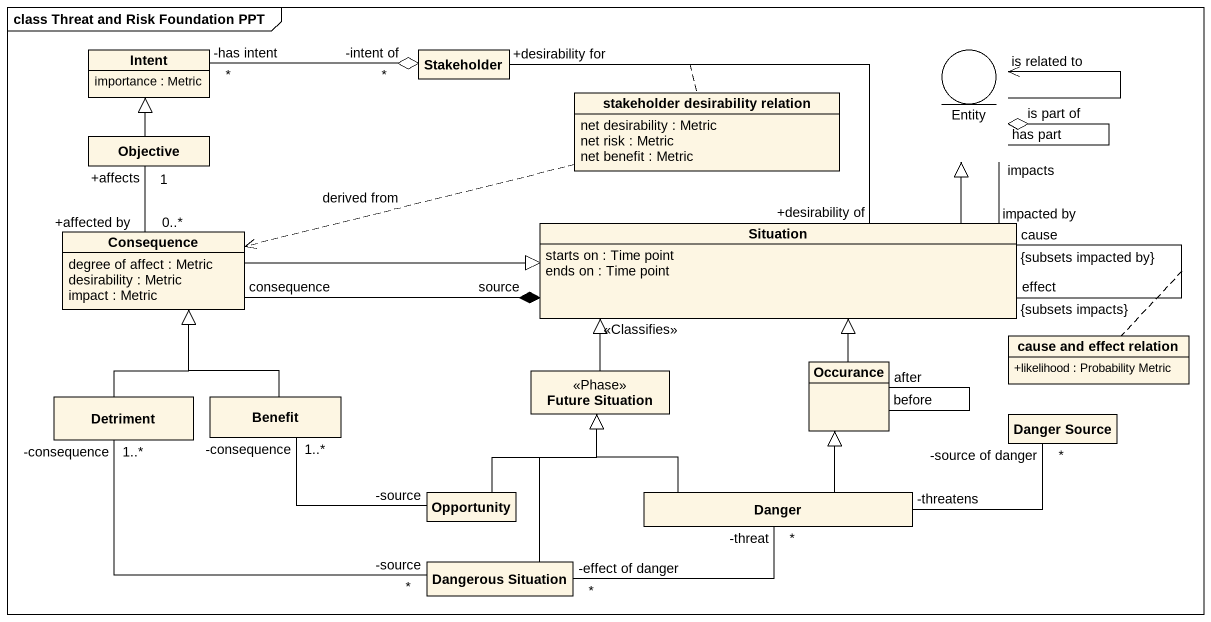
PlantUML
@startuml
mainframe class Threat and Risk Foundation PPT
allowmixing
hide circle
hide empty members
skinparam classAttributeIconSize 0
class Intent {
  importance : Metric
}
class Stakeholder
entity "Entity" as Entity_
class Objective
class "stakeholder desirability relation" as stakeholder_desirability {
  net desirability : Metric
  net risk : Metric
  net benefit : Metric
}
class Consequence {
  degree of affect : Metric
  desirability : Metric
  impact : Metric
}
class Situation {
  starts on : Time point
  ends on : Time point
}
class "cause and effect relation" as cause_and_effect_relation {
  +likelihood : Probability Metric
}
class Detriment
class Benefit
class "Future Situation" as Future_Situation <<Phase>>
class Occurance
class "Danger Source" as Danger_Source
class Opportunity
class Danger
class "Dangerous Situation" as Dangerous_Situation
Stakeholder "-intent of\n*" o-left- "-has intent\n*" Intent
Stakeholder "+desirability for" -- "+desirability of" Situation
(Stakeholder, Situation) .. stakeholder_desirability
Entity_ --> "is related to" Entity_
Entity_ "is part of" o-- "has part" Entity_
Objective -up-|> Intent
stakeholder_desirability .left.> Consequence : derived from
Consequence "+affected by\n0..*" -up- "+affects\n1" Objective
Consequence -right-|> Situation
Situation "impacted by" -up- "impacts" Entity_
Situation -up-|> Entity_
Situation "source" *-left- "consequence" Consequence
Situation "effect\n{subsets impacts}" -- "cause\n{subsets impacted by}" Situation
(Situation, Situation) .. cause_and_effect_relation
Detriment -up-|> Consequence
Benefit -up-|> Consequence
Future_Situation -up-|> Situation : <<Classifies>>
Occurance -up-|> Situation
Occurance "before" -- "after" Occurance
Opportunity "-source" -left- "-consequence\n1..*" Benefit
Opportunity -up-|> Future_Situation
Danger -up-|> Future_Situation
Danger -up-|> Occurance
Danger "-threatens" -right- "-source of danger\n*" Danger_Source
Danger "-threat\n*" -left- "-effect of danger\n*" Dangerous_Situation
Dangerous_Situation "-source\n*" -left- "-consequence\n1..*" Detriment
Dangerous_Situation -up-|> Future_Situation
@enduml
